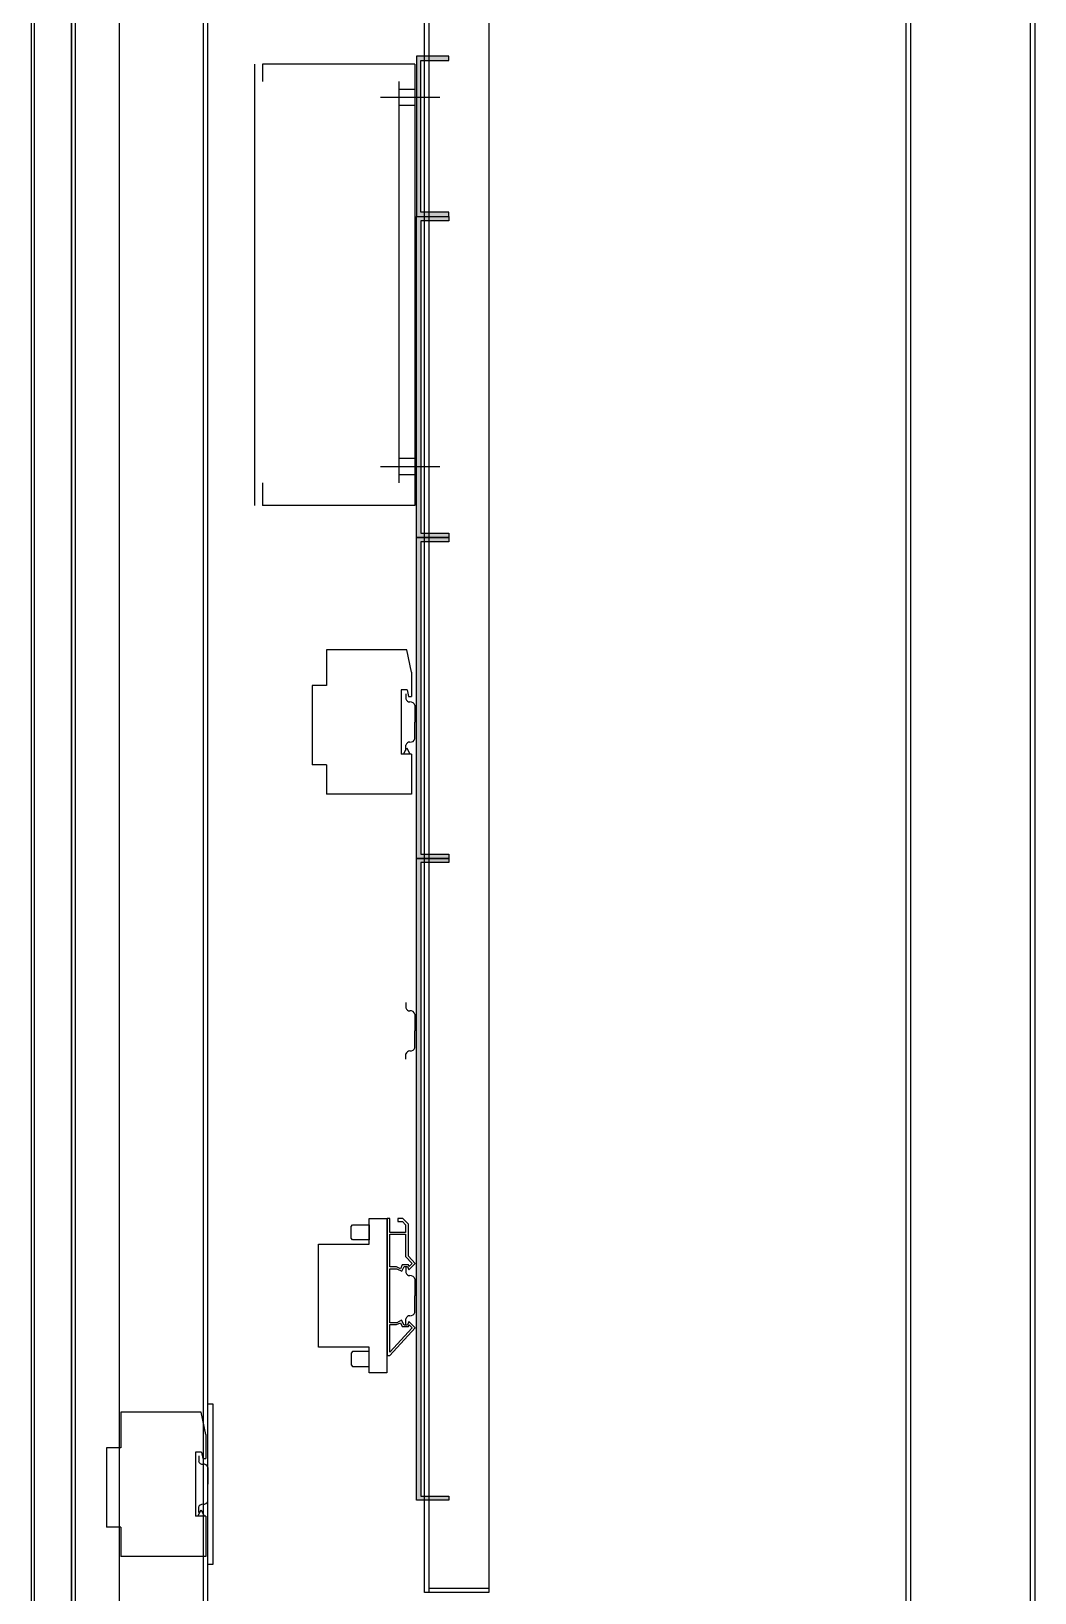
# Model space of a CAD drawing. Header units: millimetres. Extents: x 3151 to 30896, y 1337 to 7086.
# Drawn here: x 6054 to 6679, y 2379 to 3352 of the extents above; entities that cross this region are included whole.
import ezdxf

# ---------------------------------------------------------------- set-up
doc = ezdxf.new("R2010")
doc.units = ezdxf.units.MM

msp = doc.modelspace()

# ---------------------------------------------------------------- hatches: boundary and pattern name
for points in [[(6293.85, 3236.69), (6313.85, 3236.69), (6313.85, 3239.34), (6296.5, 3239.34), (6296.5, 3334.04), (6313.85, 3334.04), (6313.85, 3336.69), (6293.85, 3336.69)], [(6293.85, 3236.69), (6313.85, 3236.69), (6313.85, 3234.04), (6296.5, 3234.04), (6296.5, 3039.34), (6313.85, 3039.34), (6313.85, 3036.69), (6293.85, 3036.69)], [(6293.85, 3036.69), (6313.85, 3036.69), (6313.85, 3034.04), (6296.5, 3034.04), (6296.5, 2839.34), (6313.85, 2839.34), (6313.85, 2836.69), (6293.85, 2836.69)], [(6293.85, 2836.69), (6313.85, 2836.69), (6313.85, 2834.04), (6296.5, 2834.04), (6296.5, 2439.34), (6313.85, 2439.34), (6313.85, 2436.69), (6293.85, 2436.69)]]:
    msp.add_hatch(color=7).paths.add_polyline_path(points)

# ---------------------------------------------------------------- linework, layer by layer
at = {"color": 7}
for p, q in [((6078.85, 1336.69), (6078.85, 3536.69)), ((6081.5, 1336.69), (6081.5, 3536.69)), ((6678.85, 3536.69), (6678.85, 1336.69)), ((6053.85, 3512.77), (6053.85, 1399.77)), ((6055.85, 1401.77), (6055.85, 3510.77)), ((6078.85, 3510.77), (6078.85, 1401.77)), ((6108.85, 1366.69), (6108.85, 3506.69)), ((6161.2, 1419.04), (6161.2, 3454.34)), ((6163.85, 1421.69), (6163.85, 3451.69)), ((6298.85, 2379.3), (6298.85, 3453.3)), ((6301.5, 3453.3), (6301.5, 2379.3)), ((6338.85, 3453.3), (6338.85, 2379.3)), ((6598.85, 1422.19), (6598.85, 3451.19)), ((6601.5, 3451.19), (6601.5, 1422.19)), ((6676.2, 1422.19), (6676.2, 3451.19)), ((6678.85, 3451.19), (6678.85, 1422.19)), ((6678.85, 3451.19), (6678.85, 1422.19)), ((6192.85, 3331.69), (6192.85, 3056.69)), ((6292.85, 3331.69), (6197.85, 3331.69)), ((6197.85, 3331.69), (6197.85, 3320.82)), ((6292.85, 3331.69), (6292.85, 3056.69)), ((6313.85, 3336.69), (6293.85, 3336.69)), ((6293.85, 3336.69), (6293.85, 3236.69)), ((6296.5, 3334.04), (6313.85, 3334.04)), ((6296.5, 3239.34), (6296.5, 3334.04)), ((6313.85, 3334.04), (6313.85, 3336.69)), ((6282.85, 3320.82), (6282.85, 3070.82)), ((6293.85, 3236.69), (6313.85, 3236.69)), ((6293.85, 3036.69), (6293.85, 3236.69)), ((6293.85, 3236.69), (6313.85, 3236.69)), ((6313.85, 3239.34), (6296.5, 3239.34)), ((6313.85, 3234.04), (6296.5, 3234.04)), ((6296.5, 3234.04), (6296.5, 3039.34)), ((6313.85, 3236.69), (6313.85, 3239.34)), ((6313.85, 3236.69), (6313.85, 3234.04)), ((6197.85, 3070.82), (6197.85, 3056.69)), ((6292.85, 3056.69), (6197.85, 3056.69)), ((6293.85, 2836.69), (6293.85, 3036.69)), ((6293.85, 3036.69), (6313.85, 3036.69)), ((6313.85, 3036.69), (6293.85, 3036.69)), ((6296.5, 3039.34), (6313.85, 3039.34)), ((6313.85, 3039.34), (6313.85, 3036.69)), ((6313.85, 3036.69), (6313.85, 3034.04)), ((6313.85, 3034.04), (6296.5, 3034.04)), ((6296.5, 3034.04), (6296.5, 2839.34)), ((6287.73, 2966.69), (6237.73, 2966.69)), ((6237.73, 2966.69), (6237.73, 2944.44)), ((6290.73, 2952.69), (6287.73, 2966.69)), ((6290.73, 2952.69), (6290.73, 2937.69)), ((6228.73, 2944.44), (6228.73, 2894.94)), ((6237.73, 2944.44), (6228.73, 2944.44)), ((6284.33, 2941.69), (6284.33, 2901.69)), ((6287.93, 2941.69), (6284.33, 2941.69)), ((6287.12, 2939.34), (6287.12, 2936.05)), ((6287.93, 2941.69), (6288.73, 2937.69)), ((6288.73, 2937.69), (6290.73, 2937.69)), ((6292.85, 2932.18), (6292.85, 2921.69)), ((6292.85, 2911.2), (6292.85, 2921.69)), ((6290.73, 2901.69), (6284.33, 2901.69)), ((6285.73, 2901.69), (6287.73, 2905.69)), ((6287.12, 2904.04), (6287.12, 2907.32)), ((6287.73, 2905.69), (6289.73, 2901.69)), ((6290.73, 2901.69), (6290.73, 2876.69)), ((6237.73, 2894.94), (6228.73, 2894.94)), ((6237.73, 2894.94), (6237.73, 2876.69)), ((6290.73, 2876.69), (6237.73, 2876.69)), ((6293.85, 2436.69), (6293.85, 2836.69)), ((6293.85, 2836.69), (6313.85, 2836.69)), ((6313.85, 2836.69), (6293.85, 2836.69)), ((6296.5, 2839.34), (6313.85, 2839.34)), ((6313.85, 2834.04), (6296.5, 2834.04)), ((6296.5, 2834.04), (6296.5, 2439.34)), ((6313.85, 2839.34), (6313.85, 2836.69)), ((6313.85, 2836.69), (6313.85, 2834.04)), ((6287.12, 2746.84), (6287.12, 2743.55)), ((6292.85, 2739.68), (6292.85, 2729.19)), ((6292.85, 2718.7), (6292.85, 2729.19)), ((6287.12, 2711.54), (6287.12, 2714.82)), ((6253, 2607.31), (6253.95, 2608.26)), ((6253.95, 2608.26), (6264.35, 2608.26)), ((6264.35, 2612.19), (6275.35, 2612.19)), ((6264.35, 2596.19), (6264.35, 2612.19)), ((6264.35, 2608.26), (6264.35, 2599.06)), ((6275.35, 2612.19), (6275.35, 2516.19)), ((6277.16, 2612.19), (6275.43, 2612.19)), ((6275.43, 2612.19), (6275.43, 2526.94)), ((6277.16, 2603.57), (6277.16, 2612.19)), ((6285.29, 2612.19), (6282.14, 2612.19)), ((6282.14, 2612.19), (6282.14, 2610.45)), ((6282.14, 2610.45), (6284.99, 2610.45)), ((6284.99, 2610.45), (6287.02, 2608.42)), ((6288.76, 2608.72), (6285.29, 2612.19)), ((6287.02, 2608.42), (6287.02, 2603.57)), ((6288.76, 2588.78), (6288.76, 2608.72)), ((6253, 2600), (6253, 2607.31)), ((6253.95, 2599.06), (6253, 2600)), ((6264.35, 2599.06), (6253.95, 2599.06)), ((6277.08, 2582.19), (6277.08, 2602.61)), ((6277.08, 2602.61), (6286.94, 2602.61)), ((6277.08, 2582.19), (6277.08, 2602.61)), ((6287.02, 2603.57), (6277.16, 2603.57)), ((6286.94, 2602.61), (6286.94, 2588.63)), ((6232.85, 2532.19), (6232.85, 2596.19)), ((6232.85, 2596.19), (6264.35, 2596.19)), ((6286.94, 2588.63), (6291.05, 2584.15)), ((6292.93, 2584.23), (6288.76, 2588.78)), ((6281.35, 2582.19), (6277.08, 2582.19)), ((6277.16, 2547.36), (6277.16, 2581.01)), ((6277.16, 2581.01), (6281.51, 2581.01)), ((6283.84, 2581.01), (6281.35, 2582.19)), ((6281.51, 2581.01), (6284.57, 2579.41)), ((6284.95, 2583.35), (6283.84, 2581.01)), ((6284.57, 2579.41), (6286.01, 2582.46)), ((6288.85, 2583.35), (6284.95, 2583.35)), ((6286.01, 2582.46), (6288.27, 2582.46)), ((6287.12, 2581.84), (6287.12, 2578.55)), ((6288.27, 2582.46), (6289.07, 2580.37)), ((6289.24, 2582.34), (6288.85, 2583.35)), ((6289.07, 2580.37), (6292.93, 2584.23)), ((6291.05, 2584.15), (6289.24, 2582.34)), ((6292.85, 2574.68), (6292.85, 2564.19)), ((6292.85, 2553.7), (6292.85, 2564.19)), ((6287.12, 2546.54), (6287.12, 2549.82)), ((6277.08, 2546.18), (6281.35, 2546.18)), ((6277.08, 2528.99), (6277.08, 2546.18)), ((6291.05, 2544.23), (6277.08, 2528.99)), ((6281.51, 2547.36), (6277.16, 2547.36)), ((6277.16, 2526.94), (6292.93, 2544.15)), ((6281.35, 2546.18), (6283.84, 2547.36)), ((6284.44, 2548.9), (6281.51, 2547.36)), ((6283.84, 2547.36), (6284.95, 2545.02)), ((6286.01, 2545.91), (6284.44, 2548.9)), ((6284.95, 2545.02), (6288.85, 2545.02)), ((6288.27, 2545.91), (6286.01, 2545.91)), ((6289.07, 2548), (6288.27, 2545.91)), ((6288.85, 2545.02), (6289.24, 2546.04)), ((6292.93, 2544.15), (6289.07, 2548)), ((6289.24, 2546.04), (6291.05, 2544.23)), ((6264.35, 2532.19), (6232.85, 2532.19)), ((6264.35, 2516.19), (6264.35, 2532.19)), ((6253.95, 2529.32), (6253, 2528.38)), ((6253, 2528.38), (6253, 2521.06)), ((6253, 2521.06), (6253.95, 2520.12)), ((6264.35, 2529.32), (6253.95, 2529.32)), ((6264.35, 2520.12), (6264.35, 2529.32)), ((6275.43, 2526.94), (6277.16, 2526.94)), ((6253.95, 2520.12), (6264.35, 2520.12)), ((6275.35, 2516.19), (6264.35, 2516.19)), ((6159.62, 2491.69), (6109.62, 2491.69)), ((6109.62, 2491.69), (6109.62, 2469.44)), ((6162.62, 2477.69), (6159.62, 2491.69)), ((6163.85, 2396.69), (6163.85, 2496.69)), ((6163.85, 2496.69), (6166.85, 2496.69)), ((6166.85, 2496.69), (6166.85, 2396.69)), ((6162.62, 2477.69), (6162.62, 2462.69)), ((6100.62, 2469.44), (6100.62, 2419.94)), ((6109.62, 2469.44), (6100.62, 2469.44)), ((6156.22, 2466.69), (6156.22, 2426.69)), ((6159.82, 2466.69), (6156.22, 2466.69)), ((6158.12, 2464.34), (6158.12, 2461.05)), ((6159.82, 2466.69), (6160.62, 2462.69)), ((6160.62, 2462.69), (6162.62, 2462.69)), ((6163.85, 2457.18), (6163.85, 2446.69)), ((6163.85, 2436.2), (6163.85, 2446.69)), ((6313.85, 2436.69), (6293.85, 2436.69)), ((6296.5, 2439.34), (6313.85, 2439.34)), ((6313.85, 2439.34), (6313.85, 2436.69)), ((6162.62, 2426.69), (6156.22, 2426.69)), ((6157.62, 2426.69), (6159.62, 2430.69)), ((6158.12, 2429.04), (6158.12, 2432.32)), ((6159.62, 2430.69), (6161.62, 2426.69)), ((6162.62, 2426.69), (6162.62, 2401.69)), ((6109.62, 2419.94), (6100.62, 2419.94)), ((6109.62, 2419.94), (6109.62, 2401.69)), ((6162.62, 2401.69), (6109.62, 2401.69)), ((6166.85, 2396.69), (6163.85, 2396.69)), ((6338.85, 2379.3), (6298.85, 2379.3)), ((6301.5, 2381.95), (6338.85, 2381.95))]:
    msp.add_line(p, q, dxfattribs=at)
at = {"color": 7, "ltscale": 0.25}
for p, q in [((6308.26, 3310.82), (6271.28, 3310.82)), ((6292.85, 3315.82), (6282.85, 3315.82)), ((6292.85, 3305.82), (6282.85, 3305.82)), ((6292.85, 3085.82), (6282.85, 3085.82)), ((6308.26, 3080.82), (6271.28, 3080.82)), ((6292.85, 3075.82), (6282.85, 3075.82))]:
    msp.add_line(p, q, dxfattribs=at)
at = {"color": 7}
for centre, radius, start, end in [((6289.54, 2936.68), 2.5, 194.42526, 274.51173), ((6290, 2931.18), 3.02, 19.31275, 95.02442), ((6290, 2912.19), 3.02, 264.97558, 340.68725), ((6289.54, 2906.7), 2.5, 85.48827, 165.57474), ((6289.54, 2744.18), 2.5, 194.42526, 274.51173), ((6290, 2738.68), 3.02, 19.31275, 95.02442), ((6289.54, 2714.2), 2.5, 85.48827, 165.57474), ((6290, 2719.69), 3.02, 264.97558, 340.68725), ((6289.54, 2579.18), 2.5, 194.42526, 274.51173), ((6290, 2573.68), 3.02, 19.31275, 95.02442), ((6289.54, 2549.2), 2.5, 85.48827, 165.57474), ((6290, 2554.69), 3.02, 264.97558, 340.68725), ((6160.54, 2461.68), 2.5, 194.42526, 274.51173), ((6161, 2456.18), 3.02, 19.31275, 95.02442), ((6160.54, 2431.7), 2.5, 85.48827, 165.57474), ((6161, 2437.19), 3.02, 264.97558, 340.68725)]:
    msp.add_arc(centre, radius, start, end, dxfattribs=at)

doc.saveas('drawing.dxf')
